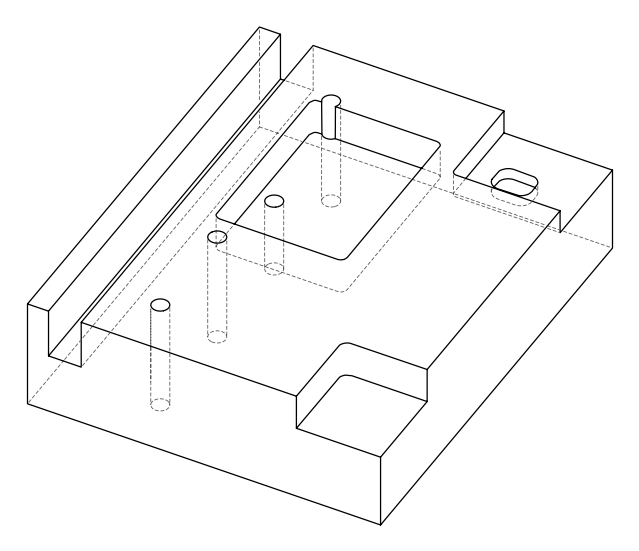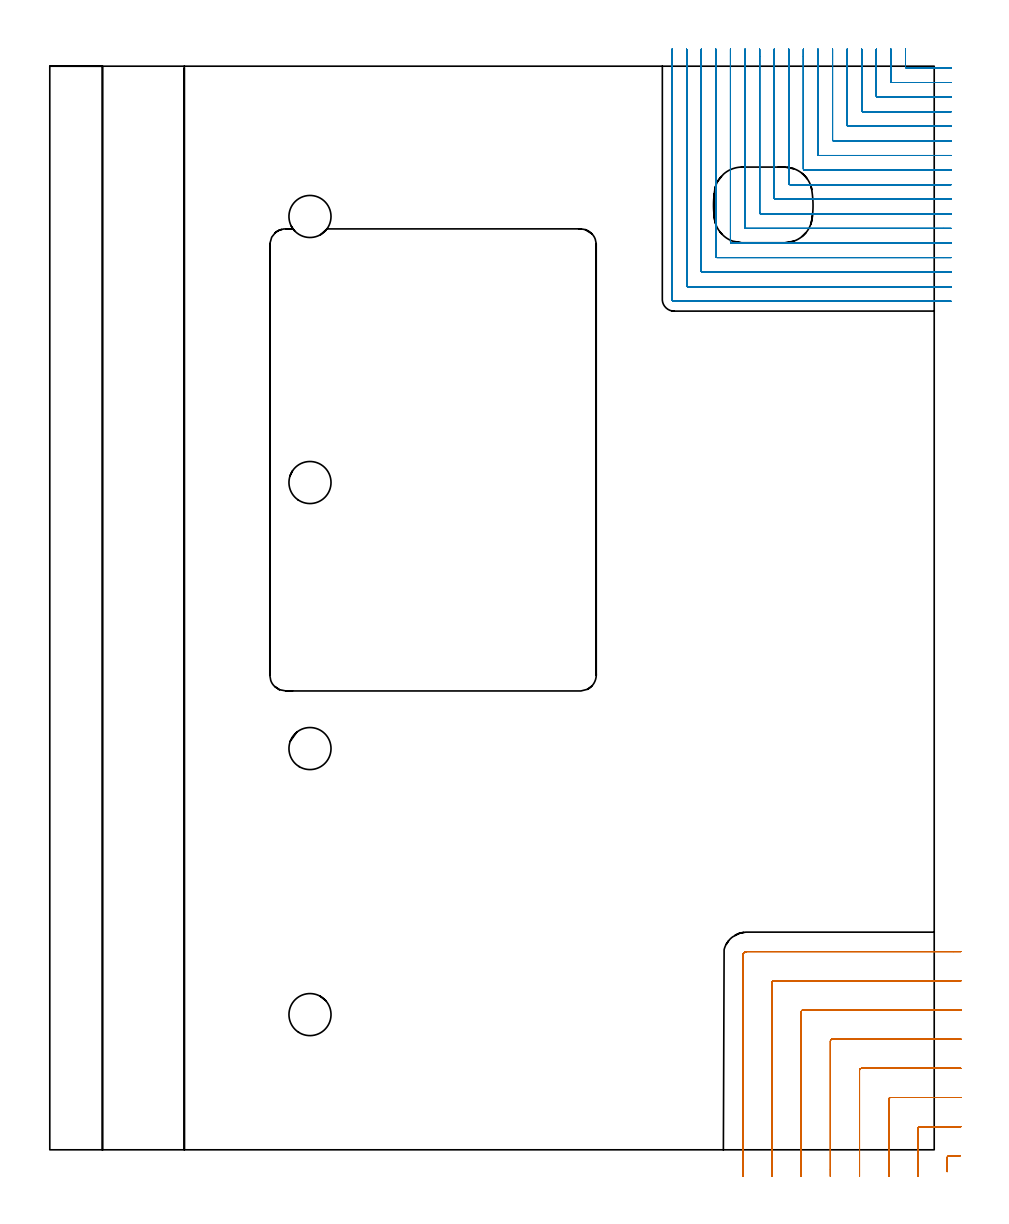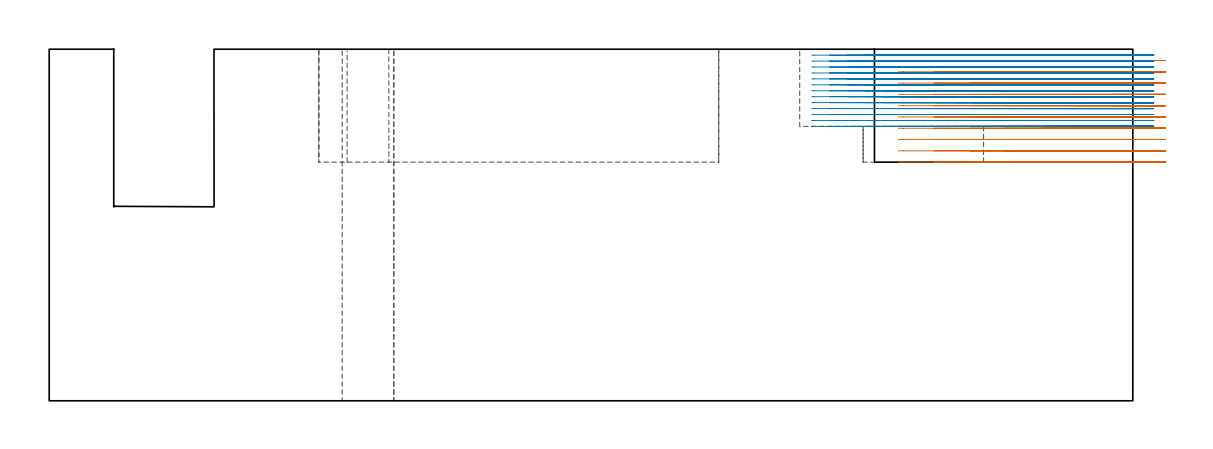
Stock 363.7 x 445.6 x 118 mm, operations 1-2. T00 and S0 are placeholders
(PLAN: 20 operations, 16 tool changes, 173.1 min)
(1 MILL_CORNER_NOTCH_RECTANGULAR | CORNER_NOTCH_RECTANGULAR | NXT0201_012 | Follow Part, ap 4, ae 75% | 17.74 min | 293371 mm3)
(2 MILL_CORNER_NOTCH_RECTANGULAR_1 | CORNER_NOTCH_RECTANGULAR_1 | NXT0201_009 | Follow Part, ap 2, ae 75% | 59.73 min | 291476 mm3)
(3 MILL_RECTANGULAR_POCKET | POCKET_RECTANGULAR_STRAIGHT | NXT0201_011 | Follow Part, ap 3, ae 75% | 75.93 min | 965170 mm3)
(4 MILL_RECTANGULAR_POCKET_1 | POCKET_RECTANGULAR_STRAIGHT_1 | UGT0201_105 | Follow Part, ap 5.5, ae 75% | 0.73 min | 13691 mm3)
(5 MILL_RECTANGULAR_SLOT | SLOT_RECTANGULAR | UGT0201_004 | Follow Part, ap 8, ae 75% | 14.49 min | 792545 mm3)
(6 SPOT_DRILL | STEP1HOLE | NXT0321_9005460120000 | 0.03 min | 38 mm3)
(7 SPOT_DRILL_1 | STEP1HOLE_1 | NXT0321_9005460120000 | 0.03 min | 251 mm3)
(8 SPOT_DRILL_2 | STEP1HOLE_2 | NXT0321_9005460120000 | 0.04 min | 246 mm3)
(9 SPOT_DRILL_3 | STEP1HOLE_3 | NXT0321_9005460120000 | 0.03 min | 202 mm3)
(10 DRILL_BLIND_HOLE_INTO_CENTER | STEP1HOLE | NXT0301_065 | 0.07 min | 797 mm3)
(11 GUN_DRILL_THROUGH_HOLE | STEP1HOLE | UGT0307_008 | 0.65 min | 10457 mm3)
(12 DRILL_TO_ENLARGE_THROUGH_HOLE | STEP1HOLE | UGT0301_244 | 0.51 min | 16501 mm3)
(13 DRILL_BLIND_HOLE_INTO_CENTER_1 | STEP1HOLE_1 | NXT0301_065 | 0.07 min | 761 mm3)
(14 GUN_DRILL_THROUGH_HOLE_1 | STEP1HOLE_1 | UGT0307_008 | 0.65 min | 10263 mm3)
(15 DRILL_TO_ENLARGE_THROUGH_HOLE_1 | STEP1HOLE_1 | UGT0301_244 | 0.51 min | 16676 mm3)
(16 DRILL_THROUGH_HOLE_INTO_CENTER | STEP1HOLE_2 | NXT0301_065 | 0.35 min | 5601 mm3)
(17 DRILL_TO_ENLARGE_THROUGH_HOLE_2 | STEP1HOLE_2 | UGT0301_244 | 0.36 min | 13162 mm3)
(18 DRILL_BLIND_HOLE_INTO_CENTER_2 | STEP1HOLE_3 | NXT0301_065 | 0.07 min | 735 mm3)
(19 GUN_DRILL_THROUGH_HOLE_2 | STEP1HOLE_3 | UGT0307_008 | 0.65 min | 10387 mm3)
(20 DRILL_TO_ENLARGE_THROUGH_HOLE_3 | STEP1HOLE_3 | UGT0301_244 | 0.51 min | 15350 mm3)
(TOOL NXT0201_012 | ENDMILL 16mm [2P460-1600-NA 1630] | D16 FL38 Z6)
(TOOL NXT0201_009 | ENDMILL 8mm [2P460-0800-NA 1630] | D8 FL26 Z6)
(TOOL NXT0201_011 | ENDMILL 12mm [2P460-1200-NA 1630] | D12 FL38 Z6)
(TOOL UGT0201_105 | End Mill 22 mm | D22 FL25 Z2)
(TOOL UGT0201_004 | End Mill 32 mm | D32 FL53 Z6)
(TOOL NXT0321_9005460120000 | NC Spot Drill, 142deg, 12mm, Carbide, Uncoated | D12 PA142 FL30 Z2)
(TOOL NXT0301_065 | Carbide Drill 9.4mm [860.1-0940-075A1-MM 2214] | D9.4 PA140 FL98 Z2)
(TOOL UGT0307_008 | Gun Drill 11 mm | D11 PA130 FL24 Z1)
(TOOL UGT0301_244 | Twist Drill 17.3 mm | D17.3 PA118 FL130 Z2)
(OP 1 MILL_CORNER_NOTCH_RECTANGULAR)
G17 G21 G94 G90
T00 M6
G54
G17 G0 G90 X374.299 Y-2.5 S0 M3
G43 Z128. H1
Z114.21
G94 G1 X371.299 F250.
X369.794
G3 X369. Y-3.294 R0.8
G1 Y-5.993
Y-8.993
G0 Z128.
X374.7 Y9.5
Z114.21
G1 X371.7
X357.794 F500.
G3 X357. Y8.706 R0.8
G1 Y-8.
Y-11. F250.
G0 Z128.
X374.7 Y21.5
Z114.21
G1 X371.7
X345.795 F500.
G3 X345. Y20.705 R0.8
G1 Y-8.
Y-11. F250.
G0 Z128.
X374.7 Y33.5
Z114.21
G1 X371.7
X333.795 F500.
G3 X333. Y32.705 R0.8
G1 Y-8.
Y-11. F250.
G0 Z128.
X374.7 Y45.5
Z114.21
G1 X371.7
X321.795 F500.
G3 X321. Y44.705 R0.8
G1 Y-8.
Y-11. F250.
G0 Z128.
X374.7 Y57.5
Z114.21
G1 X371.7
X309.795 F500.
G3 X309. Y56.705 R0.8
G1 Y-8.
Y-11. F250.
G0 Z128.
X374.7 Y69.5
Z114.21
G1 X371.7
X297.796 F500.
G3 X297. Y68.704 R0.8
G1 Y-8.
Y-11. F250.
G0 Z128.
X374.7 Y81.5
Z114.21
G1 X371.7
X286.6 F500.
G3 X285. Y79.9 R1.6
G1 Y-8.
Y-11. F250.
G0 Z128.
X374.299 Y-2.5
Z110.42
G1 X371.299
X369.794
G3 X369. Y-3.294 R0.8
G1 Y-5.993
Y-8.993
G0 Z128.
X374.7 Y9.5
Z110.42
G1 X371.7
X357.794 F500.
G3 X357. Y8.706 R0.8
G1 Y-8.
Y-11. F250.
G0 Z128.
X374.7 Y21.5
Z110.42
G1 X371.7
X345.795 F500.
G3 X345. Y20.705 R0.8
G1 Y-8.
Y-11. F250.
G0 Z128.
X374.7 Y33.5
Z110.42
G1 X371.7
X333.795 F500.
G3 X333. Y32.705 R0.8
G1 Y-8.
Y-11. F250.
G0 Z128.
X374.7 Y45.5
Z110.42
G1 X371.7
X321.795 F500.
G3 X321. Y44.705 R0.8
G1 Y-8.
Y-11. F250.
G0 Z128.
X374.7 Y57.5
Z110.42
G1 X371.7
X309.795 F500.
G3 X309. Y56.705 R0.8
G1 Y-8.
Y-11. F250.
G0 Z128.
X374.7 Y69.5
Z110.42
G1 X371.7
X297.796 F500.
G3 X297. Y68.704 R0.8
G1 Y-8.
Y-11. F250.
G0 Z128.
X374.7 Y81.5
Z110.42
G1 X371.7
X286.6 F500.
G3 X285. Y79.9 R1.6
G1 Y-8.
Y-11. F250.
G0 Z128.
X374.299 Y-2.5
Z106.63
G1 X371.299
X369.794
G3 X369. Y-3.294 R0.8
G1 Y-5.993
Y-8.993
G0 Z128.
X374.7 Y9.5
Z106.63
G1 X371.7
X357.794 F500.
G3 X357. Y8.706 R0.8
G1 Y-8.
Y-11. F250.
G0 Z128.
X374.7 Y21.5
Z106.63
G1 X371.7
X345.795 F500.
G3 X345. Y20.705 R0.8
G1 Y-8.
Y-11. F250.
G0 Z128.
X374.7 Y33.5
Z106.63
G1 X371.7
X333.795 F500.
G3 X333. Y32.705 R0.8
G1 Y-8.
Y-11. F250.
G0 Z128.
X374.7 Y45.5
Z106.63
G1 X371.7
X321.795 F500.
G3 X321. Y44.705 R0.8
G1 Y-8.
Y-11. F250.
G0 Z128.
X374.7 Y57.5
Z106.63
G1 X371.7
X309.795 F500.
G3 X309. Y56.705 R0.8
G1 Y-8.
Y-11. F250.
G0 Z128.
X374.7 Y69.5
Z106.63
G1 X371.7
X297.796 F500.
G3 X297. Y68.704 R0.8
G1 Y-8.
Y-11. F250.
G0 Z128.
X374.7 Y81.5
Z106.63
G1 X371.7
X286.6 F500.
G3 X285. Y79.9 R1.6
G1 Y-8.
Y-11. F250.
G0 Z128.
X374.299 Y-2.5
Z102.84
G1 X371.299
X369.794
G3 X369. Y-3.294 R0.8
G1 Y-5.993
Y-8.993
G0 Z128.
X374.7 Y9.5
Z102.84
G1 X371.7
X357.794 F500.
G3 X357. Y8.706 R0.8
G1 Y-8.
Y-11. F250.
G0 Z128.
X374.7 Y21.5
Z102.84
G1 X371.7
X345.795 F500.
G3 X345. Y20.705 R0.8
G1 Y-8.
Y-11. F250.
G0 Z128.
X374.7 Y33.5
Z102.84
G1 X371.7
X333.795 F500.
G3 X333. Y32.705 R0.8
G1 Y-8.
Y-11. F250.
G0 Z128.
X374.7 Y45.5
Z102.84
G1 X371.7
X321.795 F500.
G3 X321. Y44.705 R0.8
G1 Y-8.
Y-11. F250.
G0 Z128.
X374.7 Y57.5
Z102.84
G1 X371.7
X309.795 F500.
G3 X309. Y56.705 R0.8
G1 Y-8.
Y-11. F250.
G0 Z128.
X374.7 Y69.5
Z102.84
G1 X371.7
X297.796 F500.
G3 X297. Y68.704 R0.8
G1 Y-8.
Y-11. F250.
G0 Z128.
X374.7 Y81.5
Z102.84
G1 X371.7
X286.6 F500.
G3 X285. Y79.9 R1.6
G1 Y-8.
Y-11. F250.
G0 Z128.
X374.299 Y-2.5
Z99.05
G1 X371.299
X369.794
G3 X369. Y-3.294 R0.8
G1 Y-5.993
Y-8.993
G0 Z128.
X374.7 Y9.5
Z99.05
G1 X371.7
X357.794 F500.
G3 X357. Y8.706 R0.8
G1 Y-8.
Y-11. F250.
G0 Z128.
X374.7 Y21.5
Z99.05
G1 X371.7
X345.795 F500.
G3 X345. Y20.705 R0.8
G1 Y-8.
Y-11. F250.
G0 Z128.
X374.7 Y33.5
Z99.05
G1 X371.7
X333.795 F500.
G3 X333. Y32.705 R0.8
G1 Y-8.
Y-11. F250.
G0 Z128.
X374.7 Y45.5
Z99.05
G1 X371.7
X321.795 F500.
G3 X321. Y44.705 R0.8
G1 Y-8.
Y-11. F250.
G0 Z128.
X374.7 Y57.5
Z99.05
G1 X371.7
X309.795 F500.
G3 X309. Y56.705 R0.8
G1 Y-8.
Y-11. F250.
G0 Z128.
X374.7 Y69.5
Z99.05
G1 X371.7
X297.796 F500.
G3 X297. Y68.704 R0.8
G1 Y-8.
Y-11. F250.
G0 Z128.
X374.7 Y81.5
Z99.05
G1 X371.7
X286.6 F500.
G3 X285. Y79.9 R1.6
G1 Y-8.
Y-11. F250.
G0 Z128.
X374.299 Y-2.5
Z95.26
G1 X371.299
X369.794
G3 X369. Y-3.294 R0.8
G1 Y-5.993
Y-8.993
G0 Z128.
X374.7 Y9.5
Z95.26
G1 X371.7
X357.794 F500.
G3 X357. Y8.706 R0.8
G1 Y-8.
Y-11. F250.
G0 Z128.
X374.7 Y21.5
Z95.26
G1 X371.7
X345.795 F500.
G3 X345. Y20.705 R0.8
G1 Y-8.
Y-11. F250.
G0 Z128.
X374.7 Y33.5
Z95.26
G1 X371.7
X333.795 F500.
G3 X333. Y32.705 R0.8
G1 Y-8.
Y-11. F250.
G0 Z128.
X374.7 Y45.5
Z95.26
G1 X371.7
X321.795 F500.
G3 X321. Y44.705 R0.8
G1 Y-8.
Y-11. F250.
G0 Z128.
X374.7 Y57.5
Z95.26
G1 X371.7
X309.795 F500.
G3 X309. Y56.705 R0.8
G1 Y-8.
Y-11. F250.
G0 Z128.
X374.7 Y69.5
Z95.26
G1 X371.7
X297.796 F500.
G3 X297. Y68.704 R0.8
G1 Y-8.
Y-11. F250.
G0 Z128.
X374.7 Y81.5
Z95.26
G1 X371.7
X286.6 F500.
G3 X285. Y79.9 R1.6
G1 Y-8.
Y-11. F250.
G0 Z128.
X374.299 Y-2.5
Z91.47
G1 X371.299
X369.794
G3 X369. Y-3.294 R0.8
G1 Y-5.993
Y-8.993
G0 Z128.
X374.7 Y9.5
Z91.47
G1 X371.7
X357.794 F500.
G3 X357. Y8.706 R0.8
G1 Y-8.
Y-11. F250.
G0 Z128.
X374.7 Y21.5
Z91.47
G1 X371.7
X345.795 F500.
G3 X345. Y20.705 R0.8
G1 Y-8.
Y-11. F250.
G0 Z128.
X374.7 Y33.5
Z91.47
G1 X371.7
X333.795 F500.
G3 X333. Y32.705 R0.8
G1 Y-8.
Y-11. F250.
G0 Z128.
X374.7 Y45.5
Z91.47
G1 X371.7
X321.795 F500.
G3 X321. Y44.705 R0.8
G1 Y-8.
Y-11. F250.
G0 Z128.
X374.7 Y57.5
Z91.47
G1 X371.7
X309.795 F500.
G3 X309. Y56.705 R0.8
G1 Y-8.
Y-11. F250.
G0 Z128.
X374.7 Y69.5
Z91.47
G1 X371.7
X297.796 F500.
G3 X297. Y68.704 R0.8
G1 Y-8.
Y-11. F250.
G0 Z128.
X374.7 Y81.5
Z91.47
G1 X371.7
X286.6 F500.
G3 X285. Y79.9 R1.6
G1 Y-8.
Y-11. F250.
G0 Z128.
X374.299 Y-2.5
Z87.68
G1 X371.299
X369.794
G3 X369. Y-3.294 R0.8
G1 Y-5.993
Y-8.993
G0 Z128.
X374.7 Y9.5
Z87.68
G1 X371.7
X357.794 F500.
G3 X357. Y8.706 R0.8
G1 Y-8.
Y-11. F250.
G0 Z128.
X374.7 Y21.5
Z87.68
G1 X371.7
X345.795 F500.
G3 X345. Y20.705 R0.8
G1 Y-8.
Y-11. F250.
G0 Z128.
X374.7 Y33.5
Z87.68
G1 X371.7
X333.795 F500.
G3 X333. Y32.705 R0.8
G1 Y-8.
Y-11. F250.
G0 Z128.
X374.7 Y45.5
Z87.68
G1 X371.7
X321.795 F500.
G3 X321. Y44.705 R0.8
G1 Y-8.
Y-11. F250.
G0 Z128.
X374.7 Y57.5
Z87.68
G1 X371.7
X309.795 F500.
G3 X309. Y56.705 R0.8
G1 Y-8.
Y-11. F250.
G0 Z128.
X374.7 Y69.5
Z87.68
G1 X371.7
X297.796 F500.
G3 X297. Y68.704 R0.8
G1 Y-8.
Y-11. F250.
G0 Z128.
X374.7 Y81.5
Z87.68
G1 X371.7
X286.6 F500.
G3 X285. Y79.9 R1.6
G1 Y-8.
Y-11. F250.
G0 Z128.
X374.299 Y-2.5
Z83.89
G1 X371.299
X369.794
G3 X369. Y-3.294 R0.8
G1 Y-5.993
Y-8.993
G0 Z128.
X374.7 Y9.5
Z83.89
G1 X371.7
X357.794 F500.
G3 X357. Y8.706 R0.8
G1 Y-8.
Y-11. F250.
G0 Z128.
X374.7 Y21.5
Z83.89
G1 X371.7
X345.795 F500.
G3 X345. Y20.705 R0.8
G1 Y-8.
Y-11. F250.
G0 Z128.
X374.7 Y33.5
Z83.89
G1 X371.7
X333.795 F500.
G3 X333. Y32.705 R0.8
G1 Y-8.
Y-11. F250.
G0 Z128.
X374.7 Y45.5
Z83.89
G1 X371.7
X321.795 F500.
G3 X321. Y44.705 R0.8
G1 Y-8.
Y-11. F250.
G0 Z128.
X374.7 Y57.5
Z83.89
G1 X371.7
X309.795 F500.
G3 X309. Y56.705 R0.8
G1 Y-8.
Y-11. F250.
G0 Z128.
X374.7 Y69.5
Z83.89
G1 X371.7
X297.796 F500.
G3 X297. Y68.704 R0.8
G1 Y-8.
Y-11. F250.
G0 Z128.
X374.7 Y81.5
Z83.89
G1 X371.7
X286.6 F500.
G3 X285. Y79.9 R1.6
G1 Y-8.
Y-11. F250.
G0 Z128.
X374.299 Y-2.5
Z80.1
G1 X371.299
X369.794
G3 X369. Y-3.294 R0.8
G1 Y-5.993
Y-8.993
G0 Z128.
X374.7 Y9.5
Z80.1
G1 X371.7
X357.794 F500.
G3 X357. Y8.706 R0.8
G1 Y-8.
Y-11. F250.
G0 Z128.
X374.7 Y21.5
Z80.1
G1 X371.7
X345.795 F500.
G3 X345. Y20.705 R0.8
G1 Y-8.
Y-11. F250.
G0 Z128.
X374.7 Y33.5
Z80.1
G1 X371.7
X333.795 F500.
G3 X333. Y32.705 R0.8
G1 Y-8.
Y-11. F250.
G0 Z128.
X374.7 Y45.5
Z80.1
G1 X371.7
X321.795 F500.
G3 X321. Y44.705 R0.8
G1 Y-8.
Y-11. F250.
G0 Z128.
X374.7 Y57.5
Z80.1
G1 X371.7
X309.795 F500.
G3 X309. Y56.705 R0.8
G1 Y-8.
Y-11. F250.
G0 Z128.
X374.7 Y69.5
Z80.1
G1 X371.7
X297.796 F500.
G3 X297. Y68.704 R0.8
G1 Y-8.
Y-11. F250.
G0 Z128.
X374.7 Y81.5
Z80.1
G1 X371.7
X286.6 F500.
G3 X285. Y79.9 R1.6
G1 Y-8.
Y-11. F250.
G0 Z128.
M5
M2
(OP 2 MILL_CORNER_NOTCH_RECTANGULAR_1)
G17 G21 G94 G90
T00 M6
G54
G17 G0 G90 X351.9 Y452.6 S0 M3
G43 Z128. H1
Z116.008
G94 G1 Y449.6 F250.
Y445.294 F500.
G3 X352.294 Y444.9 R0.4
G1 X367.7
X370.7 F250.
G0 Z128.
X345.9 Y452.6
Z116.008
G1 Y449.6
Y439.294 F500.
G3 X346.294 Y438.9 R0.4
G1 X367.7
X370.7 F250.
G0 Z128.
X339.9 Y452.6
Z116.008
G1 Y449.6
Y433.294 F500.
G3 X340.294 Y432.9 R0.4
G1 X367.7
X370.7 F250.
G0 Z128.
X333.9 Y452.6
Z116.008
G1 Y449.6
Y427.294 F500.
G3 X334.294 Y426.9 R0.4
G1 X367.7
X370.7 F250.
G0 Z128.
X327.9 Y452.6
Z116.008
G1 Y449.6
Y421.295 F500.
G3 X328.295 Y420.9 R0.4
G1 X367.7
X370.7 F250.
G0 Z128.
X321.9 Y452.6
Z116.008
G1 Y449.6
Y415.295 F500.
G3 X322.295 Y414.9 R0.4
G1 X367.7
X370.7 F250.
G0 Z128.
X315.9 Y452.6
Z116.008
G1 Y449.6
Y409.295 F500.
G3 X316.295 Y408.9 R0.4
G1 X367.7
X370.7 F250.
G0 Z128.
X309.9 Y452.6
Z116.008
G1 Y449.6
Y403.295 F500.
G3 X310.295 Y402.9 R0.4
G1 X367.7
X370.7 F250.
G0 Z128.
X303.9 Y452.6
Z116.008
G1 Y449.6
Y397.296 F500.
G3 X304.296 Y396.9 R0.4
G1 X367.7
X370.7 F250.
G0 Z128.
X297.9 Y452.6
Z116.008
G1 Y449.6
Y391.296 F500.
G3 X298.296 Y390.9 R0.4
G1 X367.7
X370.7 F250.
G0 Z128.
X291.9 Y452.6
Z116.008
G1 Y449.6
Y385.296 F500.
G3 X292.296 Y384.9 R0.4
G1 X367.7
X370.7 F250.
G0 Z128.
X285.9 Y452.6
Z116.008
G1 Y449.6
Y379.296 F500.
G3 X286.296 Y378.9 R0.4
G1 X367.7
X370.7 F250.
G0 Z128.
X279.9 Y452.6
Z116.008
G1 Y449.6
Y373.296 F500.
G3 X280.296 Y372.9 R0.4
G1 X367.7
X370.7 F250.
G0 Z128.
X273.9 Y452.6
Z116.008
G1 Y449.6
Y367.297 F500.
G3 X274.297 Y366.9 R0.4
G1 X367.7
X370.7 F250.
G0 Z128.
X267.9 Y452.6
Z116.008
G1 Y449.6
Y361.297 F500.
G3 X268.297 Y360.9 R0.4
G1 X367.7
X370.7 F250.
G0 Z128.
X261.9 Y452.6
Z116.008
G1 Y449.6
Y355.297 F500.
G3 X262.297 Y354.9 R0.4
G1 X367.7
X370.7 F250.
G0 Z128.
X255.9 Y452.6
Z116.008
G1 Y449.6
Y349.7 F500.
G3 X256.7 Y348.9 R0.8
G1 X367.7
X370.7 F250.
G0 Z128.
X351.9 Y452.6
Z114.015
G1 Y449.6
Y445.294 F500.
G3 X352.294 Y444.9 R0.4
G1 X367.7
X370.7 F250.
G0 Z128.
X345.9 Y452.6
Z114.015
G1 Y449.6
Y439.294 F500.
G3 X346.294 Y438.9 R0.4
G1 X367.7
X370.7 F250.
G0 Z128.
X339.9 Y452.6
Z114.015
G1 Y449.6
Y433.294 F500.
G3 X340.294 Y432.9 R0.4
G1 X367.7
X370.7 F250.
G0 Z128.
X333.9 Y452.6
Z114.015
G1 Y449.6
Y427.294 F500.
G3 X334.294 Y426.9 R0.4
G1 X367.7
X370.7 F250.
G0 Z128.
X327.9 Y452.6
Z114.015
G1 Y449.6
Y421.295 F500.
G3 X328.295 Y420.9 R0.4
G1 X367.7
X370.7 F250.
G0 Z128.
X321.9 Y452.6
Z114.015
G1 Y449.6
Y415.295 F500.
G3 X322.295 Y414.9 R0.4
G1 X367.7
X370.7 F250.
G0 Z128.
X315.9 Y452.6
Z114.015
G1 Y449.6
Y409.295 F500.
G3 X316.295 Y408.9 R0.4
G1 X367.7
X370.7 F250.
G0 Z128.
X309.9 Y452.6
Z114.015
G1 Y449.6
Y403.295 F500.
G3 X310.295 Y402.9 R0.4
G1 X367.7
X370.7 F250.
G0 Z128.
X303.9 Y452.6
Z114.015
G1 Y449.6
Y397.296 F500.
G3 X304.296 Y396.9 R0.4
G1 X367.7
X370.7 F250.
G0 Z128.
X297.9 Y452.6
Z114.015
G1 Y449.6
Y391.296 F500.
G3 X298.296 Y390.9 R0.4
G1 X367.7
X370.7 F250.
G0 Z128.
X291.9 Y452.6
Z114.015
G1 Y449.6
Y385.296 F500.
G3 X292.296 Y384.9 R0.4
G1 X367.7
X370.7 F250.
G0 Z128.
X285.9 Y452.6
Z114.015
G1 Y449.6
Y379.296 F500.
G3 X286.296 Y378.9 R0.4
G1 X367.7
X370.7 F250.
G0 Z128.
X279.9 Y452.6
Z114.015
G1 Y449.6
Y373.296 F500.
G3 X280.296 Y372.9 R0.4
G1 X367.7
X370.7 F250.
G0 Z128.
X273.9 Y452.6
Z114.015
G1 Y449.6
Y367.297 F500.
G3 X274.297 Y366.9 R0.4
G1 X367.7
X370.7 F250.
G0 Z128.
X267.9 Y452.6
Z114.015
G1 Y449.6
Y361.297 F500.
G3 X268.297 Y360.9 R0.4
G1 X367.7
X370.7 F250.
G0 Z128.
X261.9 Y452.6
Z114.015
G1 Y449.6
Y355.297 F500.
G3 X262.297 Y354.9 R0.4
G1 X367.7
X370.7 F250.
G0 Z128.
X255.9 Y452.6
Z114.015
G1 Y449.6
Y349.7 F500.
G3 X256.7 Y348.9 R0.8
G1 X367.7
X370.7 F250.
G0 Z128.
X351.9 Y452.6
Z112.023
G1 Y449.6
Y445.294 F500.
G3 X352.294 Y444.9 R0.4
G1 X367.7
X370.7 F250.
G0 Z128.
X345.9 Y452.6
Z112.023
G1 Y449.6
Y439.294 F500.
G3 X346.294 Y438.9 R0.4
G1 X367.7
X370.7 F250.
G0 Z128.
X339.9 Y452.6
Z112.023
G1 Y449.6
Y433.294 F500.
G3 X340.294 Y432.9 R0.4
G1 X367.7
X370.7 F250.
G0 Z128.
X333.9 Y452.6
Z112.023
G1 Y449.6
Y427.294 F500.
G3 X334.294 Y426.9 R0.4
G1 X367.7
X370.7 F250.
G0 Z128.
X327.9 Y452.6
Z112.023
G1 Y449.6
Y421.295 F500.
G3 X328.295 Y420.9 R0.4
G1 X367.7
X370.7 F250.
G0 Z128.
X321.9 Y452.6
Z112.023
G1 Y449.6
Y415.295 F500.
G3 X322.295 Y414.9 R0.4
G1 X367.7
X370.7 F250.
G0 Z128.
X315.9 Y452.6
Z112.023
G1 Y449.6
Y409.295 F500.
G3 X316.295 Y408.9 R0.4
G1 X367.7
X370.7 F250.
G0 Z128.
X309.9 Y452.6
Z112.023
G1 Y449.6
Y403.295 F500.
G3 X310.295 Y402.9 R0.4
G1 X367.7
X370.7 F250.
G0 Z128.
X303.9 Y452.6
Z112.023
G1 Y449.6
Y397.296 F500.
G3 X304.296 Y396.9 R0.4
G1 X367.7
X370.7 F250.
G0 Z128.
X297.9 Y452.6
Z112.023
G1 Y449.6
Y391.296 F500.
G3 X298.296 Y390.9 R0.4
G1 X367.7
X370.7 F250.
G0 Z128.
X291.9 Y452.6
Z112.023
G1 Y449.6
Y385.296 F500.
G3 X292.296 Y384.9 R0.4
G1 X367.7
X370.7 F250.
G0 Z128.
X285.9 Y452.6
Z112.023
G1 Y449.6
Y379.296 F500.
G3 X286.296 Y378.9 R0.4
G1 X367.7
X370.7 F250.
G0 Z128.
X279.9 Y452.6
Z112.023
G1 Y449.6
Y373.296 F500.
G3 X280.296 Y372.9 R0.4
G1 X367.7
X370.7 F250.
G0 Z128.
X273.9 Y452.6
Z112.023
G1 Y449.6
Y367.297 F500.
G3 X274.297 Y366.9 R0.4
G1 X367.7
X370.7 F250.
G0 Z128.
X267.9 Y452.6
Z112.023
G1 Y449.6
Y361.297 F500.
G3 X268.297 Y360.9 R0.4
G1 X367.7
X370.7 F250.
G0 Z128.
X261.9 Y452.6
Z112.023
G1 Y449.6
Y355.297 F500.
G3 X262.297 Y354.9 R0.4
G1 X367.7
X370.7 F250.
G0 Z128.
X255.9 Y452.6
Z112.023
G1 Y449.6
Y349.7 F500.
G3 X256.7 Y348.9 R0.8
G1 X367.7
X370.7 F250.
G0 Z128.
X351.9 Y452.6
Z110.031
G1 Y449.6
Y445.294 F500.
G3 X352.294 Y444.9 R0.4
G1 X367.7
X370.7 F250.
G0 Z128.
X345.9 Y452.6
Z110.031
G1 Y449.6
Y439.294 F500.
G3 X346.294 Y438.9 R0.4
G1 X367.7
X370.7 F250.
G0 Z128.
X339.9 Y452.6
Z110.031
G1 Y449.6
Y433.294 F500.
G3 X340.294 Y432.9 R0.4
G1 X367.7
X370.7 F250.
G0 Z128.
X333.9 Y452.6
Z110.031
G1 Y449.6
Y427.294 F500.
G3 X334.294 Y426.9 R0.4
G1 X367.7
X370.7 F250.
G0 Z128.
X327.9 Y452.6
Z110.031
G1 Y449.6
Y421.295 F500.
G3 X328.295 Y420.9 R0.4
G1 X367.7
X370.7 F250.
G0 Z128.
X321.9 Y452.6
Z110.031
G1 Y449.6
Y415.295 F500.
G3 X322.295 Y414.9 R0.4
G1 X367.7
X370.7 F250.
G0 Z128.
X315.9 Y452.6
Z110.031
G1 Y449.6
Y409.295 F500.
G3 X316.295 Y408.9 R0.4
G1 X367.7
X370.7 F250.
G0 Z128.
X309.9 Y452.6
Z110.031
G1 Y449.6
Y403.295 F500.
G3 X310.295 Y402.9 R0.4
G1 X367.7
X370.7 F250.
G0 Z128.
X303.9 Y452.6
Z110.031
G1 Y449.6
Y397.296 F500.
G3 X304.296 Y396.9 R0.4
G1 X367.7
X370.7 F250.
G0 Z128.
X297.9 Y452.6
Z110.031
G1 Y449.6
Y391.296 F500.
G3 X298.296 Y390.9 R0.4
G1 X367.7
X370.7 F250.
G0 Z128.
X291.9 Y452.6
Z110.031
G1 Y449.6
Y385.296 F500.
G3 X292.296 Y384.9 R0.4
G1 X367.7
X370.7 F250.
G0 Z128.
X285.9 Y452.6
Z110.031
G1 Y449.6
Y379.296 F500.
G3 X286.296 Y378.9 R0.4
G1 X367.7
X370.7 F250.
G0 Z128.
X279.9 Y452.6
Z110.031
G1 Y449.6
Y373.296 F500.
G3 X280.296 Y372.9 R0.4
G1 X367.7
X370.7 F250.
G0 Z128.
X273.9 Y452.6
Z110.031
G1 Y449.6
Y367.297 F500.
G3 X274.297 Y366.9 R0.4
G1 X367.7
X370.7 F250.
G0 Z128.
X267.9 Y452.6
Z110.031
G1 Y449.6
Y361.297 F500.
G3 X268.297 Y360.9 R0.4
G1 X367.7
X370.7 F250.
G0 Z128.
X261.9 Y452.6
Z110.031
G1 Y449.6
Y355.297 F500.
G3 X262.297 Y354.9 R0.4
G1 X367.7
X370.7 F250.
G0 Z128.
X255.9 Y452.6
Z110.031
G1 Y449.6
Y349.7 F500.
G3 X256.7 Y348.9 R0.8
G1 X367.7
X370.7 F250.
G0 Z128.
X351.9 Y452.6
Z108.038
G1 Y449.6
Y445.294 F500.
G3 X352.294 Y444.9 R0.4
G1 X367.7
X370.7 F250.
G0 Z128.
X345.9 Y452.6
Z108.038
G1 Y449.6
Y439.294 F500.
G3 X346.294 Y438.9 R0.4
G1 X367.7
X370.7 F250.
G0 Z128.
X339.9 Y452.6
Z108.038
G1 Y449.6
Y433.294 F500.
G3 X340.294 Y432.9 R0.4
G1 X367.7
X370.7 F250.
G0 Z128.
X333.9 Y452.6
Z108.038
G1 Y449.6
Y427.294 F500.
G3 X334.294 Y426.9 R0.4
G1 X367.7
X370.7 F250.
G0 Z128.
X327.9 Y452.6
Z108.038
G1 Y449.6
Y421.295 F500.
G3 X328.295 Y420.9 R0.4
G1 X367.7
X370.7 F250.
G0 Z128.
X321.9 Y452.6
Z108.038
G1 Y449.6
Y415.295 F500.
G3 X322.295 Y414.9 R0.4
G1 X367.7
X370.7 F250.
G0 Z128.
X315.9 Y452.6
Z108.038
G1 Y449.6
Y409.295 F500.
G3 X316.295 Y408.9 R0.4
G1 X367.7
X370.7 F250.
G0 Z128.
X309.9 Y452.6
Z108.038
G1 Y449.6
Y403.295 F500.
G3 X310.295 Y402.9 R0.4
G1 X367.7
X370.7 F250.
G0 Z128.
X303.9 Y452.6
Z108.038
G1 Y449.6
Y397.296 F500.
G3 X304.296 Y396.9 R0.4
G1 X367.7
X370.7 F250.
G0 Z128.
X297.9 Y452.6
Z108.038
G1 Y449.6
Y391.296 F500.
G3 X298.296 Y390.9 R0.4
G1 X367.7
X370.7 F250.
G0 Z128.
X291.9 Y452.6
Z108.038
G1 Y449.6
Y385.296 F500.
G3 X292.296 Y384.9 R0.4
G1 X367.7
X370.7 F250.
G0 Z128.
X285.9 Y452.6
Z108.038
G1 Y449.6
Y379.296 F500.
G3 X286.296 Y378.9 R0.4
G1 X367.7
X370.7 F250.
G0 Z128.
X279.9 Y452.6
Z108.038
G1 Y449.6
Y373.296 F500.
G3 X280.296 Y372.9 R0.4
G1 X367.7
X370.7 F250.
G0 Z128.
X273.9 Y452.6
Z108.038
G1 Y449.6
Y367.297 F500.
G3 X274.297 Y366.9 R0.4
G1 X367.7
X370.7 F250.
G0 Z128.
X267.9 Y452.6
Z108.038
G1 Y449.6
Y361.297 F500.
G3 X268.297 Y360.9 R0.4
G1 X367.7
X370.7 F250.
G0 Z128.
X261.9 Y452.6
Z108.038
G1 Y449.6
Y355.297 F500.
G3 X262.297 Y354.9 R0.4
G1 X367.7
X370.7 F250.
G0 Z128.
X255.9 Y452.6
Z108.038
G1 Y449.6
Y349.7 F500.
G3 X256.7 Y348.9 R0.8
G1 X367.7
X370.7 F250.
G0 Z128.
X351.9 Y452.6
Z106.046
G1 Y449.6
Y445.294 F500.
G3 X352.294 Y444.9 R0.4
G1 X367.7
X370.7 F250.
G0 Z128.
X345.9 Y452.6
Z106.046
G1 Y449.6
Y439.294 F500.
G3 X346.294 Y438.9 R0.4
G1 X367.7
X370.7 F250.
G0 Z128.
X339.9 Y452.6
Z106.046
G1 Y449.6
Y433.294 F500.
G3 X340.294 Y432.9 R0.4
G1 X367.7
X370.7 F250.
G0 Z128.
X333.9 Y452.6
Z106.046
G1 Y449.6
Y427.294 F500.
G3 X334.294 Y426.9 R0.4
G1 X367.7
X370.7 F250.
G0 Z128.
X327.9 Y452.6
Z106.046
G1 Y449.6
Y421.295 F500.
G3 X328.295 Y420.9 R0.4
G1 X367.7
X370.7 F250.
G0 Z128.
X321.9 Y452.6
Z106.046
G1 Y449.6
Y415.295 F500.
G3 X322.295 Y414.9 R0.4
G1 X367.7
X370.7 F250.
G0 Z128.
X315.9 Y452.6
Z106.046
G1 Y449.6
Y409.295 F500.
G3 X316.295 Y408.9 R0.4
G1 X367.7
X370.7 F250.
G0 Z128.
X309.9 Y452.6
Z106.046
G1 Y449.6
Y403.295 F500.
G3 X310.295 Y402.9 R0.4
G1 X367.7
X370.7 F250.
G0 Z128.
X303.9 Y452.6
Z106.046
G1 Y449.6
Y397.296 F500.
G3 X304.296 Y396.9 R0.4
G1 X367.7
X370.7 F250.
G0 Z128.
X297.9 Y452.6
Z106.046
G1 Y449.6
Y391.296 F500.
G3 X298.296 Y390.9 R0.4
G1 X367.7
X370.7 F250.
G0 Z128.
X291.9 Y452.6
Z106.046
G1 Y449.6
Y385.296 F500.
G3 X292.296 Y384.9 R0.4
G1 X367.7
X370.7 F250.
G0 Z128.
X285.9 Y452.6
Z106.046
G1 Y449.6
Y379.296 F500.
G3 X286.296 Y378.9 R0.4
G1 X367.7
X370.7 F250.
G0 Z128.
X279.9 Y452.6
Z106.046
G1 Y449.6
Y373.296 F500.
G3 X280.296 Y372.9 R0.4
G1 X367.7
X370.7 F250.
G0 Z128.
X273.9 Y452.6
Z106.046
G1 Y449.6
Y367.297 F500.
G3 X274.297 Y366.9 R0.4
G1 X367.7
X370.7 F250.
G0 Z128.
X267.9 Y452.6
Z106.046
G1 Y449.6
Y361.297 F500.
G3 X268.297 Y360.9 R0.4
G1 X367.7
X370.7 F250.
G0 Z128.
X261.9 Y452.6
Z106.046
G1 Y449.6
Y355.297 F500.
G3 X262.297 Y354.9 R0.4
G1 X367.7
X370.7 F250.
G0 Z128.
X255.9 Y452.6
Z106.046
G1 Y449.6
Y349.7 F500.
G3 X256.7 Y348.9 R0.8
G1 X367.7
X370.7 F250.
G0 Z128.
X351.9 Y452.6
Z104.054
G1 Y449.6
Y445.294 F500.
G3 X352.294 Y444.9 R0.4
G1 X367.7
X370.7 F250.
G0 Z128.
X345.9 Y452.6
Z104.054
G1 Y449.6
Y439.294 F500.
G3 X346.294 Y438.9 R0.4
G1 X367.7
X370.7 F250.
G0 Z128.
X339.9 Y452.6
Z104.054
G1 Y449.6
Y433.294 F500.
G3 X340.294 Y432.9 R0.4
G1 X367.7
X370.7 F250.
G0 Z128.
X333.9 Y452.6
Z104.054
G1 Y449.6
Y427.294 F500.
G3 X334.294 Y426.9 R0.4
G1 X367.7
X370.7 F250.
G0 Z128.
X327.9 Y452.6
Z104.054
G1 Y449.6
Y421.295 F500.
G3 X328.295 Y420.9 R0.4
G1 X367.7
X370.7 F250.
G0 Z128.
X321.9 Y452.6
Z104.054
G1 Y449.6
Y415.295 F500.
G3 X322.295 Y414.9 R0.4
G1 X367.7
X370.7 F250.
G0 Z128.
X315.9 Y452.6
Z104.054
G1 Y449.6
Y409.295 F500.
G3 X316.295 Y408.9 R0.4
G1 X367.7
X370.7 F250.
G0 Z128.
X309.9 Y452.6
Z104.054
G1 Y449.6
Y403.295 F500.
G3 X310.295 Y402.9 R0.4
G1 X367.7
X370.7 F250.
G0 Z128.
X303.9 Y452.6
Z104.054
G1 Y449.6
Y397.296 F500.
G3 X304.296 Y396.9 R0.4
G1 X367.7
X370.7 F250.
G0 Z128.
X297.9 Y452.6
Z104.054
G1 Y449.6
Y391.296 F500.
G3 X298.296 Y390.9 R0.4
G1 X367.7
X370.7 F250.
G0 Z128.
X291.9 Y452.6
Z104.054
G1 Y449.6
Y385.296 F500.
G3 X292.296 Y384.9 R0.4
G1 X367.7
X370.7 F250.
G0 Z128.
X285.9 Y452.6
Z104.054
G1 Y449.6
Y379.296 F500.
G3 X286.296 Y378.9 R0.4
G1 X367.7
X370.7 F250.
G0 Z128.
X279.9 Y452.6
Z104.054
G1 Y449.6
Y373.296 F500.
G3 X280.296 Y372.9 R0.4
G1 X367.7
X370.7 F250.
G0 Z128.
X273.9 Y452.6
Z104.054
G1 Y449.6
Y367.297 F500.
G3 X274.297 Y366.9 R0.4
G1 X367.7
X370.7 F250.
G0 Z128.
X267.9 Y452.6
Z104.054
G1 Y449.6
Y361.297 F500.
G3 X268.297 Y360.9 R0.4
G1 X367.7
X370.7 F250.
G0 Z128.
X261.9 Y452.6
Z104.054
G1 Y449.6
Y355.297 F500.
G3 X262.297 Y354.9 R0.4
G1 X367.7
X370.7 F250.
G0 Z128.
X255.9 Y452.6
Z104.054
G1 Y449.6
Y349.7 F500.
G3 X256.7 Y348.9 R0.8
G1 X367.7
X370.7 F250.
G0 Z128.
X351.9 Y452.6
Z102.062
G1 Y449.6
Y445.294 F500.
G3 X352.294 Y444.9 R0.4
G1 X367.7
X370.7 F250.
G0 Z128.
X345.9 Y452.6
Z102.062
G1 Y449.6
Y439.294 F500.
G3 X346.294 Y438.9 R0.4
G1 X367.7
X370.7 F250.
G0 Z128.
X339.9 Y452.6
Z102.062
G1 Y449.6
Y433.294 F500.
G3 X340.294 Y432.9 R0.4
G1 X367.7
X370.7 F250.
G0 Z128.
X333.9 Y452.6
Z102.062
G1 Y449.6
Y427.294 F500.
G3 X334.294 Y426.9 R0.4
G1 X367.7
X370.7 F250.
G0 Z128.
X327.9 Y452.6
Z102.062
G1 Y449.6
Y421.295 F500.
G3 X328.295 Y420.9 R0.4
G1 X367.7
X370.7 F250.
G0 Z128.
X321.9 Y452.6
Z102.062
G1 Y449.6
Y415.295 F500.
G3 X322.295 Y414.9 R0.4
G1 X367.7
X370.7 F250.
G0 Z128.
X315.9 Y452.6
Z102.062
G1 Y449.6
Y409.295 F500.
G3 X316.295 Y408.9 R0.4
G1 X367.7
X370.7 F250.
G0 Z128.
X309.9 Y452.6
Z102.062
G1 Y449.6
Y403.295 F500.
G3 X310.295 Y402.9 R0.4
G1 X367.7
X370.7 F250.
G0 Z128.
X303.9 Y452.6
Z102.062
G1 Y449.6
Y397.296 F500.
G3 X304.296 Y396.9 R0.4
G1 X367.7
X370.7 F250.
G0 Z128.
X297.9 Y452.6
Z102.062
G1 Y449.6
Y391.296 F500.
G3 X298.296 Y390.9 R0.4
G1 X367.7
X370.7 F250.
G0 Z128.
X291.9 Y452.6
Z102.062
G1 Y449.6
Y385.296 F500.
G3 X292.296 Y384.9 R0.4
G1 X367.7
X370.7 F250.
G0 Z128.
X285.9 Y452.6
Z102.062
G1 Y449.6
Y379.296 F500.
G3 X286.296 Y378.9 R0.4
G1 X367.7
X370.7 F250.
G0 Z128.
X279.9 Y452.6
Z102.062
G1 Y449.6
Y373.296 F500.
G3 X280.296 Y372.9 R0.4
G1 X367.7
X370.7 F250.
G0 Z128.
X273.9 Y452.6
Z102.062
G1 Y449.6
Y367.297 F500.
G3 X274.297 Y366.9 R0.4
G1 X367.7
X370.7 F250.
G0 Z128.
X267.9 Y452.6
Z102.062
G1 Y449.6
Y361.297 F500.
G3 X268.297 Y360.9 R0.4
G1 X367.7
X370.7 F250.
G0 Z128.
X261.9 Y452.6
Z102.062
G1 Y449.6
Y355.297 F500.
G3 X262.297 Y354.9 R0.4
G1 X367.7
X370.7 F250.
G0 Z128.
X255.9 Y452.6
Z102.062
G1 Y449.6
Y349.7 F500.
G3 X256.7 Y348.9 R0.8
G1 X367.7
X370.7 F250.
G0 Z128.
X351.9 Y452.6
Z100.069
G1 Y449.6
Y445.294 F500.
G3 X352.294 Y444.9 R0.4
G1 X367.7
X370.7 F250.
G0 Z128.
X345.9 Y452.6
Z100.069
G1 Y449.6
Y439.294 F500.
G3 X346.294 Y438.9 R0.4
G1 X367.7
X370.7 F250.
G0 Z128.
X339.9 Y452.6
Z100.069
G1 Y449.6
Y433.294 F500.
G3 X340.294 Y432.9 R0.4
G1 X367.7
X370.7 F250.
G0 Z128.
X333.9 Y452.6
Z100.069
G1 Y449.6
Y427.294 F500.
G3 X334.294 Y426.9 R0.4
G1 X367.7
X370.7 F250.
G0 Z128.
X327.9 Y452.6
Z100.069
G1 Y449.6
Y421.295 F500.
G3 X328.295 Y420.9 R0.4
G1 X367.7
X370.7 F250.
G0 Z128.
X321.9 Y452.6
Z100.069
G1 Y449.6
Y415.295 F500.
G3 X322.295 Y414.9 R0.4
G1 X367.7
X370.7 F250.
G0 Z128.
X315.9 Y452.6
Z100.069
G1 Y449.6
Y409.295 F500.
G3 X316.295 Y408.9 R0.4
G1 X367.7
X370.7 F250.
G0 Z128.
X309.9 Y452.6
Z100.069
G1 Y449.6
Y403.295 F500.
G3 X310.295 Y402.9 R0.4
G1 X367.7
X370.7 F250.
G0 Z128.
X303.9 Y452.6
Z100.069
G1 Y449.6
Y397.296 F500.
G3 X304.296 Y396.9 R0.4
G1 X367.7
X370.7 F250.
G0 Z128.
X297.9 Y452.6
Z100.069
G1 Y449.6
Y391.296 F500.
G3 X298.296 Y390.9 R0.4
G1 X367.7
X370.7 F250.
G0 Z128.
X291.9 Y452.6
Z100.069
G1 Y449.6
Y385.296 F500.
G3 X292.296 Y384.9 R0.4
G1 X367.7
X370.7 F250.
G0 Z128.
X285.9 Y452.6
Z100.069
G1 Y449.6
Y379.296 F500.
G3 X286.296 Y378.9 R0.4
G1 X367.7
X370.7 F250.
G0 Z128.
X279.9 Y452.6
Z100.069
G1 Y449.6
Y373.296 F500.
G3 X280.296 Y372.9 R0.4
G1 X367.7
X370.7 F250.
G0 Z128.
X273.9 Y452.6
Z100.069
G1 Y449.6
Y367.297 F500.
G3 X274.297 Y366.9 R0.4
G1 X367.7
X370.7 F250.
G0 Z128.
X267.9 Y452.6
Z100.069
G1 Y449.6
Y361.297 F500.
G3 X268.297 Y360.9 R0.4
G1 X367.7
X370.7 F250.
G0 Z128.
X261.9 Y452.6
Z100.069
G1 Y449.6
Y355.297 F500.
G3 X262.297 Y354.9 R0.4
G1 X367.7
X370.7 F250.
G0 Z128.
X255.9 Y452.6
Z100.069
G1 Y449.6
Y349.7 F500.
G3 X256.7 Y348.9 R0.8
G1 X367.7
X370.7 F250.
G0 Z128.
X351.9 Y452.6
Z98.077
G1 Y449.6
Y445.294 F500.
G3 X352.294 Y444.9 R0.4
G1 X367.7
X370.7 F250.
G0 Z128.
X345.9 Y452.6
Z98.077
G1 Y449.6
Y439.294 F500.
G3 X346.294 Y438.9 R0.4
G1 X367.7
X370.7 F250.
G0 Z128.
X339.9 Y452.6
Z98.077
G1 Y449.6
Y433.294 F500.
G3 X340.294 Y432.9 R0.4
G1 X367.7
X370.7 F250.
G0 Z128.
X333.9 Y452.6
Z98.077
G1 Y449.6
Y427.294 F500.
G3 X334.294 Y426.9 R0.4
G1 X367.7
X370.7 F250.
G0 Z128.
X327.9 Y452.6
Z98.077
G1 Y449.6
Y421.295 F500.
G3 X328.295 Y420.9 R0.4
G1 X367.7
X370.7 F250.
G0 Z128.
X321.9 Y452.6
Z98.077
G1 Y449.6
Y415.295 F500.
G3 X322.295 Y414.9 R0.4
G1 X367.7
X370.7 F250.
G0 Z128.
X315.9 Y452.6
Z98.077
G1 Y449.6
Y409.295 F500.
G3 X316.295 Y408.9 R0.4
G1 X367.7
X370.7 F250.
G0 Z128.
X309.9 Y452.6
Z98.077
G1 Y449.6
Y403.295 F500.
G3 X310.295 Y402.9 R0.4
G1 X367.7
X370.7 F250.
G0 Z128.
X303.9 Y452.6
Z98.077
G1 Y449.6
Y397.296 F500.
G3 X304.296 Y396.9 R0.4
G1 X367.7
X370.7 F250.
G0 Z128.
X297.9 Y452.6
Z98.077
G1 Y449.6
Y391.296 F500.
G3 X298.296 Y390.9 R0.4
G1 X367.7
X370.7 F250.
G0 Z128.
X291.9 Y452.6
Z98.077
G1 Y449.6
Y385.296 F500.
G3 X292.296 Y384.9 R0.4
G1 X367.7
X370.7 F250.
G0 Z128.
X285.9 Y452.6
Z98.077
G1 Y449.6
Y379.296 F500.
G3 X286.296 Y378.9 R0.4
G1 X367.7
X370.7 F250.
G0 Z128.
X279.9 Y452.6
Z98.077
G1 Y449.6
Y373.296 F500.
G3 X280.296 Y372.9 R0.4
G1 X367.7
X370.7 F250.
G0 Z128.
X273.9 Y452.6
Z98.077
G1 Y449.6
Y367.297 F500.
G3 X274.297 Y366.9 R0.4
G1 X367.7
X370.7 F250.
G0 Z128.
X267.9 Y452.6
Z98.077
G1 Y449.6
Y361.297 F500.
G3 X268.297 Y360.9 R0.4
G1 X367.7
X370.7 F250.
G0 Z128.
X261.9 Y452.6
Z98.077
G1 Y449.6
Y355.297 F500.
G3 X262.297 Y354.9 R0.4
G1 X367.7
X370.7 F250.
G0 Z128.
X255.9 Y452.6
Z98.077
G1 Y449.6
Y349.7 F500.
G3 X256.7 Y348.9 R0.8
G1 X367.7
X370.7 F250.
G0 Z128.
X351.9 Y452.6
Z96.085
G1 Y449.6
Y445.294 F500.
G3 X352.294 Y444.9 R0.4
G1 X367.7
X370.7 F250.
G0 Z128.
X345.9 Y452.6
Z96.085
G1 Y449.6
Y439.294 F500.
G3 X346.294 Y438.9 R0.4
G1 X367.7
X370.7 F250.
G0 Z128.
X339.9 Y452.6
Z96.085
G1 Y449.6
Y433.294 F500.
G3 X340.294 Y432.9 R0.4
G1 X367.7
X370.7 F250.
G0 Z128.
X333.9 Y452.6
Z96.085
G1 Y449.6
Y427.294 F500.
G3 X334.294 Y426.9 R0.4
G1 X367.7
X370.7 F250.
G0 Z128.
X327.9 Y452.6
Z96.085
G1 Y449.6
Y421.295 F500.
G3 X328.295 Y420.9 R0.4
G1 X367.7
X370.7 F250.
G0 Z128.
X321.9 Y452.6
Z96.085
G1 Y449.6
Y415.295 F500.
G3 X322.295 Y414.9 R0.4
G1 X367.7
X370.7 F250.
G0 Z128.
X315.9 Y452.6
Z96.085
G1 Y449.6
Y409.295 F500.
G3 X316.295 Y408.9 R0.4
G1 X367.7
X370.7 F250.
G0 Z128.
X309.9 Y452.6
Z96.085
G1 Y449.6
Y403.295 F500.
G3 X310.295 Y402.9 R0.4
G1 X367.7
X370.7 F250.
G0 Z128.
X303.9 Y452.6
Z96.085
G1 Y449.6
Y397.296 F500.
G3 X304.296 Y396.9 R0.4
G1 X367.7
X370.7 F250.
G0 Z128.
X297.9 Y452.6
Z96.085
G1 Y449.6
Y391.296 F500.
G3 X298.296 Y390.9 R0.4
G1 X367.7
X370.7 F250.
G0 Z128.
X291.9 Y452.6
Z96.085
G1 Y449.6
Y385.296 F500.
G3 X292.296 Y384.9 R0.4
G1 X367.7
X370.7 F250.
G0 Z128.
X285.9 Y452.6
Z96.085
G1 Y449.6
Y379.296 F500.
G3 X286.296 Y378.9 R0.4
G1 X367.7
X370.7 F250.
G0 Z128.
X279.9 Y452.6
Z96.085
G1 Y449.6
Y373.296 F500.
G3 X280.296 Y372.9 R0.4
G1 X367.7
X370.7 F250.
G0 Z128.
X273.9 Y452.6
Z96.085
G1 Y449.6
Y367.297 F500.
G3 X274.297 Y366.9 R0.4
G1 X367.7
X370.7 F250.
G0 Z128.
X267.9 Y452.6
Z96.085
G1 Y449.6
Y361.297 F500.
G3 X268.297 Y360.9 R0.4
G1 X367.7
X370.7 F250.
G0 Z128.
X261.9 Y452.6
Z96.085
G1 Y449.6
Y355.297 F500.
G3 X262.297 Y354.9 R0.4
G1 X367.7
X370.7 F250.
G0 Z128.
X255.9 Y452.6
Z96.085
G1 Y449.6
Y349.7 F500.
G3 X256.7 Y348.9 R0.8
G1 X367.7
X370.7 F250.
G0 Z128.
X351.9 Y452.6
Z94.092
G1 Y449.6
Y445.294 F500.
G3 X352.294 Y444.9 R0.4
G1 X367.7
X370.7 F250.
G0 Z128.
X345.9 Y452.6
Z94.092
G1 Y449.6
Y439.294 F500.
G3 X346.294 Y438.9 R0.4
G1 X367.7
X370.7 F250.
G0 Z128.
X339.9 Y452.6
Z94.092
G1 Y449.6
Y433.294 F500.
G3 X340.294 Y432.9 R0.4
G1 X367.7
X370.7 F250.
G0 Z128.
X333.9 Y452.6
Z94.092
G1 Y449.6
Y427.294 F500.
G3 X334.294 Y426.9 R0.4
G1 X367.7
X370.7 F250.
G0 Z128.
X327.9 Y452.6
Z94.092
G1 Y449.6
Y421.295 F500.
G3 X328.295 Y420.9 R0.4
G1 X367.7
X370.7 F250.
G0 Z128.
X321.9 Y452.6
Z94.092
G1 Y449.6
Y415.295 F500.
G3 X322.295 Y414.9 R0.4
G1 X367.7
X370.7 F250.
G0 Z128.
X315.9 Y452.6
Z94.092
G1 Y449.6
Y409.295 F500.
G3 X316.295 Y408.9 R0.4
G1 X367.7
X370.7 F250.
G0 Z128.
X309.9 Y452.6
Z94.092
G1 Y449.6
Y403.295 F500.
G3 X310.295 Y402.9 R0.4
G1 X367.7
X370.7 F250.
G0 Z128.
X303.9 Y452.6
Z94.092
G1 Y449.6
Y397.296 F500.
G3 X304.296 Y396.9 R0.4
G1 X367.7
X370.7 F250.
G0 Z128.
X297.9 Y452.6
Z94.092
G1 Y449.6
Y391.296 F500.
G3 X298.296 Y390.9 R0.4
G1 X367.7
X370.7 F250.
G0 Z128.
X291.9 Y452.6
Z94.092
G1 Y449.6
Y385.296 F500.
G3 X292.296 Y384.9 R0.4
G1 X367.7
X370.7 F250.
G0 Z128.
X285.9 Y452.6
Z94.092
G1 Y449.6
Y379.296 F500.
G3 X286.296 Y378.9 R0.4
G1 X367.7
X370.7 F250.
G0 Z128.
X279.9 Y452.6
Z94.092
G1 Y449.6
Y373.296 F500.
G3 X280.296 Y372.9 R0.4
G1 X367.7
X370.7 F250.
G0 Z128.
X273.9 Y452.6
Z94.092
G1 Y449.6
Y367.297 F500.
G3 X274.297 Y366.9 R0.4
G1 X367.7
X370.7 F250.
G0 Z128.
X267.9 Y452.6
Z94.092
G1 Y449.6
Y361.297 F500.
G3 X268.297 Y360.9 R0.4
G1 X367.7
X370.7 F250.
G0 Z128.
X261.9 Y452.6
Z94.092
G1 Y449.6
Y355.297 F500.
G3 X262.297 Y354.9 R0.4
G1 X367.7
X370.7 F250.
G0 Z128.
X255.9 Y452.6
Z94.092
G1 Y449.6
Y349.7 F500.
G3 X256.7 Y348.9 R0.8
G1 X367.7
X370.7 F250.
G0 Z128.
X351.9 Y452.6
Z92.1
G1 Y449.6
Y445.294 F500.
G3 X352.294 Y444.9 R0.4
G1 X367.7
X370.7 F250.
G0 Z128.
X345.9 Y452.6
Z92.1
G1 Y449.6
Y439.294 F500.
G3 X346.294 Y438.9 R0.4
G1 X367.7
X370.7 F250.
G0 Z128.
X339.9 Y452.6
Z92.1
G1 Y449.6
Y433.294 F500.
G3 X340.294 Y432.9 R0.4
G1 X367.7
X370.7 F250.
G0 Z128.
X333.9 Y452.6
Z92.1
G1 Y449.6
Y427.294 F500.
G3 X334.294 Y426.9 R0.4
G1 X367.7
X370.7 F250.
G0 Z128.
X327.9 Y452.6
Z92.1
G1 Y449.6
Y421.295 F500.
G3 X328.295 Y420.9 R0.4
G1 X367.7
X370.7 F250.
G0 Z128.
X321.9 Y452.6
Z92.1
G1 Y449.6
Y415.295 F500.
G3 X322.295 Y414.9 R0.4
G1 X367.7
X370.7 F250.
G0 Z128.
X315.9 Y452.6
Z92.1
G1 Y449.6
Y409.295 F500.
G3 X316.295 Y408.9 R0.4
G1 X367.7
X370.7 F250.
G0 Z128.
X309.9 Y452.6
Z92.1
G1 Y449.6
Y403.295 F500.
G3 X310.295 Y402.9 R0.4
G1 X367.7
X370.7 F250.
G0 Z128.
X303.9 Y452.6
Z92.1
G1 Y449.6
Y397.296 F500.
G3 X304.296 Y396.9 R0.4
G1 X367.7
X370.7 F250.
G0 Z128.
X297.9 Y452.6
Z92.1
G1 Y449.6
Y391.296 F500.
G3 X298.296 Y390.9 R0.4
G1 X367.7
X370.7 F250.
G0 Z128.
X291.9 Y452.6
Z92.1
G1 Y449.6
Y385.296 F500.
G3 X292.296 Y384.9 R0.4
G1 X367.7
X370.7 F250.
G0 Z128.
X285.9 Y452.6
Z92.1
G1 Y449.6
Y379.296 F500.
G3 X286.296 Y378.9 R0.4
G1 X367.7
X370.7 F250.
G0 Z128.
X279.9 Y452.6
Z92.1
G1 Y449.6
Y373.296 F500.
G3 X280.296 Y372.9 R0.4
G1 X367.7
X370.7 F250.
G0 Z128.
X273.9 Y452.6
Z92.1
G1 Y449.6
Y367.297 F500.
G3 X274.297 Y366.9 R0.4
G1 X367.7
X370.7 F250.
G0 Z128.
X267.9 Y452.6
Z92.1
G1 Y449.6
Y361.297 F500.
G3 X268.297 Y360.9 R0.4
G1 X367.7
X370.7 F250.
G0 Z128.
X261.9 Y452.6
Z92.1
G1 Y449.6
Y355.297 F500.
G3 X262.297 Y354.9 R0.4
G1 X367.7
X370.7 F250.
G0 Z128.
X255.9 Y452.6
Z92.1
G1 Y449.6
Y349.7 F500.
G3 X256.7 Y348.9 R0.8
G1 X367.7
X370.7 F250.
G0 Z128.
M5
M2
